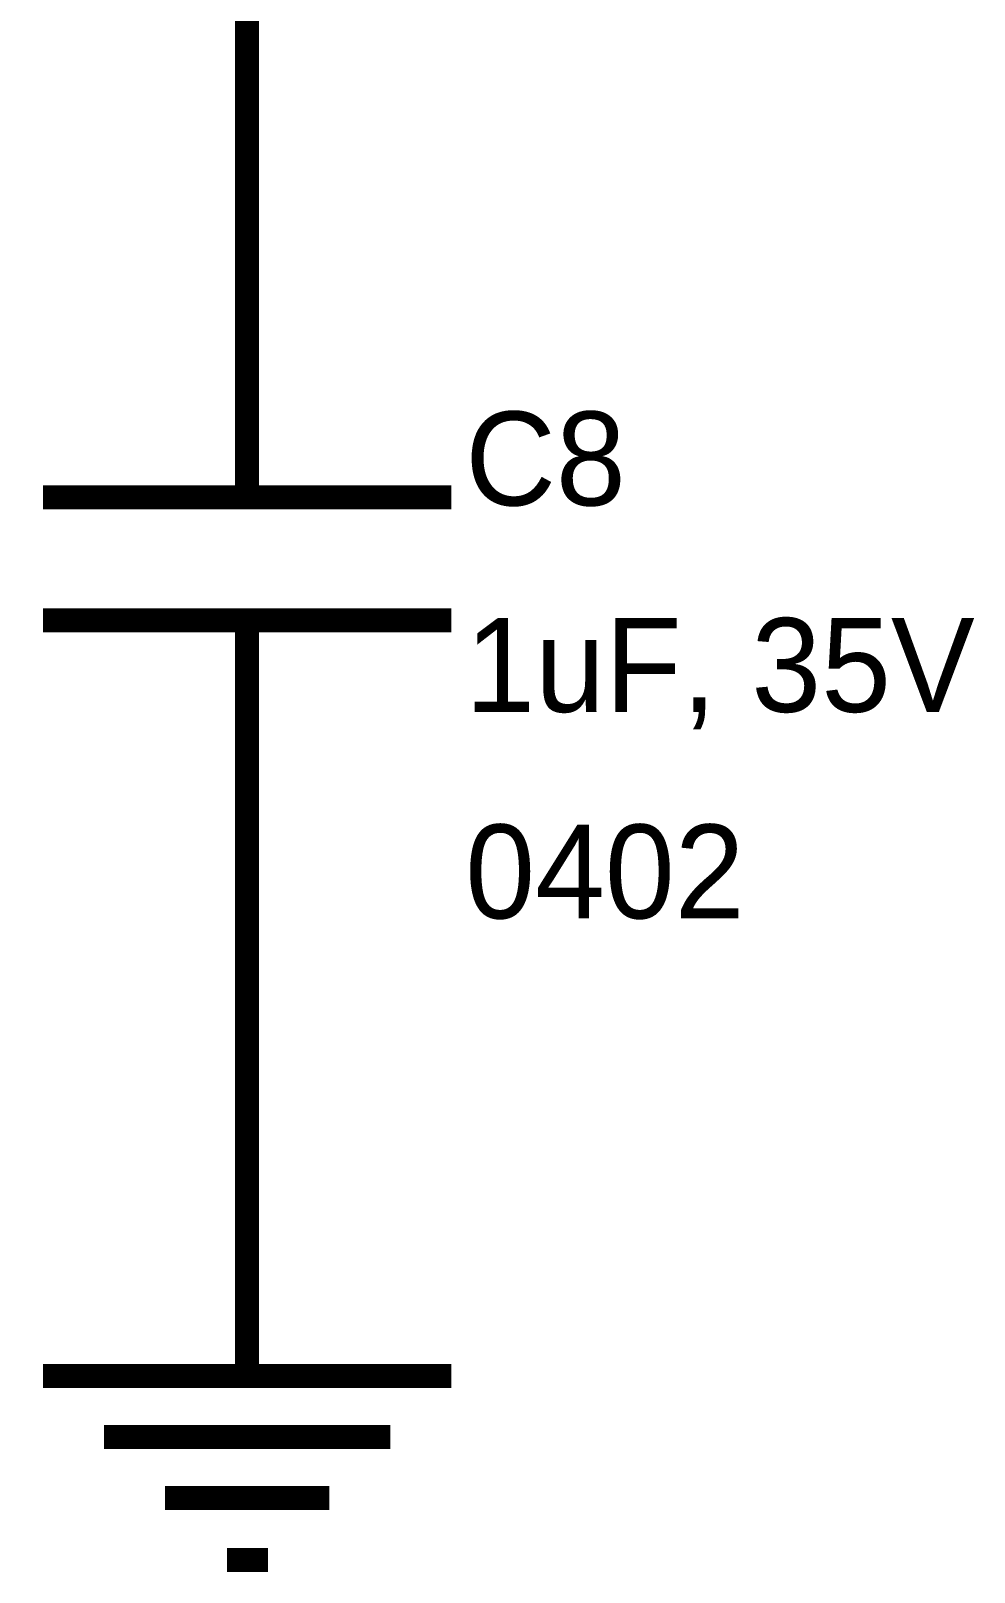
# Model space of a CAD drawing. Header units: inches. Extents: x 0 to 31.5, y 0 to 22.3.
# Drawn here: x 10.196 to 10.657, y 12.204 to 12.958 of the extents above; entities that cross this region are included whole.
import ezdxf

# ---------------------------------------------------------------- set-up
doc = ezdxf.new("R2010")
doc.units = ezdxf.units.IN
doc.header["$MEASUREMENT"] = 0
doc.layers.add('Sheet', color=255, linetype='Continuous')

msp = doc.modelspace()

# ---------------------------------------------------------------- linework, layer by layer
at = {"layer": 'Sheet'}
for points in [[(10.30135, 12.8998, 0.0118, 0.0118, 0), (10.30135, 12.99972, 0.0118, 0.0118, 0)], [(10.30135, 12.79987, 0.0118, 0.0118, 0), (10.30135, 12.8998, 0.0118, 0.0118, 0)], [(10.30135, 12.79987, 0.0118, 0.0118, 0), (10.30135, 12.72981, 0.0118, 0.0118, 0)], [(10.20144, 12.72981, 0.0118, 0.0118, 0), (10.40125, 12.72981, 0.0118, 0.0118, 0)], [(10.20144, 12.66951, 0.0118, 0.0118, 0), (10.40125, 12.66951, 0.0118, 0.0118, 0)], [(10.30135, 12.59945, 0.0118, 0.0118, 0), (10.30135, 12.66951, 0.0118, 0.0118, 0)], [(10.30135, 12.59945, 0.0118, 0.0118, 0), (10.30135, 12.49953, 0.0118, 0.0118, 0)], [(10.30135, 12.39961, 0.0118, 0.0118, 0), (10.30135, 12.49953, 0.0118, 0.0118, 0)], [(10.30135, 12.39961, 0.0118, 0.0118, 0), (10.30135, 12.29969, 0.0118, 0.0118, 0)], [(10.20144, 12.29969, 0.0118, 0.0118, 0), (10.40125, 12.29969, 0.0118, 0.0118, 0)], [(10.2313, 12.26982, 0.0118, 0.0118, 0), (10.37139, 12.26982, 0.0118, 0.0118, 0)], [(10.26115, 12.23996, 0.0118, 0.0118, 0), (10.34154, 12.23996, 0.0118, 0.0118, 0)], [(10.29158, 12.20953, 0.0118, 0.0118, 0), (10.31168, 12.20953, 0.0118, 0.0118, 0)]]:
    msp.add_lwpolyline(points, format="xyseb", dxfattribs=at)

# ---------------------------------------------------------------- texts
for s, p in [('C8', (10.40814, 12.72579)), ('1uF, 35V', (10.40814, 12.62472)), ('0402', (10.40814, 12.52365))]:
    msp.add_text(s, height=0.045941, dxfattribs=at).set_placement(p)

doc.saveas('drawing.dxf')
